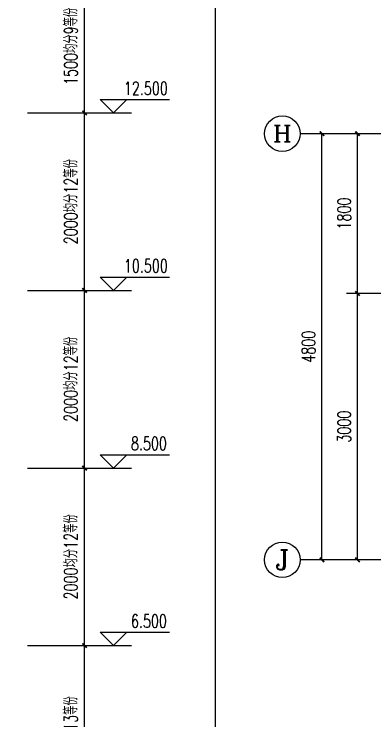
# Model space of a CAD drawing. Extents: x -4747 to 1060961, y -766984 to 396631.
# Drawn here: x 447829 to 451895, y -362011 to -354051 of the extents above; entities that cross this region are included whole.
import ezdxf
from ezdxf.enums import TextEntityAlignment as Align

# ---------------------------------------------------------------- set-up
doc = ezdxf.new("R2010")
doc.units = 0
doc.header["$LTSCALE"] = 1000
doc.header["$MEASUREMENT"] = 0
doc.layers.get('0').update_dxf_attribs({"linetype": 'CONTINUOUS'})
doc.layers.get('DEFPOINTS').update_dxf_attribs({"linetype": 'CONTINUOUS'})
for name, color, linetype in [('AXIS', 3, 'CONTINUOUS'), ('AXIS_TEXT', 7, 'CONTINUOUS'), ('DIM_ELEV', 3, 'CONTINUOUS'), ('PUB_DIM', 3, 'CONTINUOUS'), ('PUB_TEXT', 7, 'CONTINUOUS'), ('剖面填充', 147, 'CONTINUOUS')]:
    doc.layers.add(name, color=color, linetype=linetype)
doc.styles.add('_TCH_AXIS', font='COMPLEX', dxfattribs={"bigfont": 'GBCBIG'})
doc.styles.add('_TCH_DIM', font='SIMPLEX', dxfattribs={"bigfont": 'GBCBIG'})
doc.styles.add('DIM_FONT', font='SIMPLEX', dxfattribs={"width": 0.7, "bigfont": 'GBCBIG'})
doc.dimstyles.new('DIMN50', dxfattribs={"dimscale": 0.5, "dimtxt": 300, "dimasz": 100, "dimexe": 250, "dimexo": 300, "dimgap": 150, "dimtad": 1, "dimdec": 0, "dimzin": 0, "dimtxsty": 'DIM_FONT', "dimblk": 'ARCHTICK', "dimcen": 0.09, "dimclrt": 7, "dimazin": 3, "dimtfac": 1, "dimtdec": 0, "dimtix": 1, "dimtmove": 0, "dimatfit": 3, "dimtolj": 1, "dimtzin": 0})

# ---------------------------------------------------------------- blocks, each defined once
blk = doc.blocks.new('_ARCHTICK')
at = {"color": 0, "linetype": 'BYBLOCK', "const_width": 0.4}
blk.add_lwpolyline([(-0.5, -0.5), (0.5, 0.5)], dxfattribs=at)
blk = doc.blocks.new('*D112')
at = {"layer": 'DEFPOINTS', "color": 0}
for p in [(451298.9, -355397.4), (452028.5, -355397.4), (452028.5, -360197.4)]:
    blk.add_point(p, dxfattribs=at)
at = {"layer": 'PUB_DIM', "color": 0}
for p, q in [((451878.5, -355397.4), (451173.9, -355397.4)), ((451298.9, -360197.4), (451298.9, -355397.4)), ((451878.5, -360197.4), (451173.9, -360197.4))]:
    blk.add_line(p, q, dxfattribs=at)
at = {"layer": 'PUB_DIM', "color": 0, "xscale": 50, "yscale": 50, "zscale": 50}
for p, rotation in [((451298.9, -355397.4), 90), ((451298.9, -360197.4), 270)]:
    blk.add_blockref('_ARCHTICK', p, dxfattribs=dict(at, rotation=rotation))
at = {"layer": 'PUB_DIM', "color": 7, "insert": (451148.9, -357797.4), "char_height": 150, "attachment_point": 5, "rotation": 90, "style": 'DIM_FONT'}
blk.add_mtext('\\A1;4800', dxfattribs=at)
blk = doc.blocks.new('*D113')
at = {"layer": 'DEFPOINTS', "color": 0}
for p in [(451698.9, -355397.4), (452428.5, -355397.4), (452428.5, -357197.4)]:
    blk.add_point(p, dxfattribs=at)
at = {"layer": 'PUB_DIM', "color": 0}
for p, q in [((452278.5, -355397.4), (451573.9, -355397.4)), ((451698.9, -357197.4), (451698.9, -355397.4)), ((452278.5, -357197.4), (451573.9, -357197.4))]:
    blk.add_line(p, q, dxfattribs=at)
at = {"layer": 'PUB_DIM', "color": 0, "xscale": 50, "yscale": 50, "zscale": 50}
for p, rotation in [((451698.9, -355397.4), 90), ((451698.9, -357197.4), 270)]:
    blk.add_blockref('_ARCHTICK', p, dxfattribs=dict(at, rotation=rotation))
at = {"layer": 'PUB_DIM', "color": 7, "insert": (451548.9, -356297.4), "char_height": 150, "attachment_point": 5, "rotation": 90, "style": 'DIM_FONT'}
blk.add_mtext('\\A1;1800', dxfattribs=at)
blk = doc.blocks.new('*D114')
at = {"layer": 'DEFPOINTS', "color": 0}
for p in [(451698.9, -357197.4), (452428.5, -357197.4), (452428.5, -360197.4)]:
    blk.add_point(p, dxfattribs=at)
at = {"layer": 'PUB_DIM', "color": 0}
for p, q in [((452278.5, -357197.4), (451573.9, -357197.4)), ((451698.9, -360197.4), (451698.9, -357197.4)), ((452278.5, -360197.4), (451573.9, -360197.4))]:
    blk.add_line(p, q, dxfattribs=at)
at = {"layer": 'PUB_DIM', "color": 0, "xscale": 50, "yscale": 50, "zscale": 50}
for p, rotation in [((451698.9, -357197.4), 90), ((451698.9, -360197.4), 270)]:
    blk.add_blockref('_ARCHTICK', p, dxfattribs=dict(at, rotation=rotation))
at = {"layer": 'PUB_DIM', "color": 7, "insert": (451548.9, -358697.4), "char_height": 150, "attachment_point": 5, "rotation": 90, "style": 'DIM_FONT'}
blk.add_mtext('\\A1;3000', dxfattribs=at)
blk = doc.blocks.new('*D210')
at = {"layer": 'DEFPOINTS', "color": 0}
for p in [(447829.5, -361163.6), (448623.5, -361163.6), (447829.5, -363263.6)]:
    blk.add_point(p, dxfattribs=at)
at = {"layer": 'PUB_DIM', "color": 0}
for p, q in [((447979.5, -361163.6), (448748.5, -361163.6)), ((448623.5, -363263.6), (448623.5, -361163.6)), ((447979.5, -363263.6), (448748.5, -363263.6))]:
    blk.add_line(p, q, dxfattribs=at)
at = {"layer": 'PUB_DIM', "color": 0, "xscale": 50, "yscale": 50, "zscale": 50}
for p, rotation in [((448623.5, -361163.6), 90), ((448623.5, -363263.6), 270)]:
    blk.add_blockref('_ARCHTICK', p, dxfattribs=dict(at, rotation=rotation))
at = {"layer": 'PUB_DIM', "color": 7, "insert": (448468.5, -362213.6), "char_height": 150, "attachment_point": 5, "rotation": 90, "style": 'DIM_FONT'}
blk.add_mtext('\\A1;2100均分13等份', dxfattribs=at)
blk = doc.blocks.new('*D211')
at = {"layer": 'DEFPOINTS', "color": 0}
for p in [(447829.5, -359163.6), (448623.5, -359163.6), (447829.5, -361163.6)]:
    blk.add_point(p, dxfattribs=at)
at = {"layer": 'PUB_DIM', "color": 0}
for p, q in [((447979.5, -359163.6), (448748.5, -359163.6)), ((448623.5, -361163.6), (448623.5, -359163.6)), ((447979.5, -361163.6), (448748.5, -361163.6))]:
    blk.add_line(p, q, dxfattribs=at)
at = {"layer": 'PUB_DIM', "color": 0, "xscale": 50, "yscale": 50, "zscale": 50}
for p, rotation in [((448623.5, -359163.6), 90), ((448623.5, -361163.6), 270)]:
    blk.add_blockref('_ARCHTICK', p, dxfattribs=dict(at, rotation=rotation))
at = {"layer": 'PUB_DIM', "color": 7, "insert": (448468.5, -360163.6), "char_height": 150, "attachment_point": 5, "rotation": 90, "style": 'DIM_FONT'}
blk.add_mtext('\\A1;2000均分12等份', dxfattribs=at)
blk = doc.blocks.new('*D212')
at = {"layer": 'DEFPOINTS', "color": 0}
for p in [(447829.5, -357163.6), (448623.5, -357163.6), (447829.5, -359163.6)]:
    blk.add_point(p, dxfattribs=at)
at = {"layer": 'PUB_DIM', "color": 0}
for p, q in [((447979.5, -357163.6), (448748.5, -357163.6)), ((448623.5, -359163.6), (448623.5, -357163.6)), ((447979.5, -359163.6), (448748.5, -359163.6))]:
    blk.add_line(p, q, dxfattribs=at)
at = {"layer": 'PUB_DIM', "color": 0, "xscale": 50, "yscale": 50, "zscale": 50}
for p, rotation in [((448623.5, -357163.6), 90), ((448623.5, -359163.6), 270)]:
    blk.add_blockref('_ARCHTICK', p, dxfattribs=dict(at, rotation=rotation))
at = {"layer": 'PUB_DIM', "color": 7, "insert": (448468.5, -358163.6), "char_height": 150, "attachment_point": 5, "rotation": 90, "style": 'DIM_FONT'}
blk.add_mtext('\\A1;2000均分12等份', dxfattribs=at)
blk = doc.blocks.new('*D213')
at = {"layer": 'DEFPOINTS', "color": 0}
for p in [(447829.5, -355163.6), (448623.5, -355163.6), (447829.5, -357163.6)]:
    blk.add_point(p, dxfattribs=at)
at = {"layer": 'PUB_DIM', "color": 0}
for p, q in [((447979.5, -355163.6), (448748.5, -355163.6)), ((448623.5, -357163.6), (448623.5, -355163.6)), ((447979.5, -357163.6), (448748.5, -357163.6))]:
    blk.add_line(p, q, dxfattribs=at)
at = {"layer": 'PUB_DIM', "color": 0, "xscale": 50, "yscale": 50, "zscale": 50}
for p, rotation in [((448623.5, -355163.6), 90), ((448623.5, -357163.6), 270)]:
    blk.add_blockref('_ARCHTICK', p, dxfattribs=dict(at, rotation=rotation))
at = {"layer": 'PUB_DIM', "color": 7, "insert": (448468.5, -356163.6), "char_height": 150, "attachment_point": 5, "rotation": 90, "style": 'DIM_FONT'}
blk.add_mtext('\\A1;2000均分12等份', dxfattribs=at)
blk = doc.blocks.new('*D214')
at = {"layer": 'DEFPOINTS', "color": 0}
for p in [(447829.5, -353663.6), (448623.5, -353663.6), (447829.5, -355163.6)]:
    blk.add_point(p, dxfattribs=at)
at = {"layer": 'PUB_DIM', "color": 0}
for p, q in [((447979.5, -353663.6), (448748.5, -353663.6)), ((448623.5, -355163.6), (448623.5, -353663.6)), ((447979.5, -355163.6), (448748.5, -355163.6))]:
    blk.add_line(p, q, dxfattribs=at)
at = {"layer": 'PUB_DIM', "color": 0, "xscale": 50, "yscale": 50, "zscale": 50}
for p, rotation in [((448623.5, -353663.6), 90), ((448623.5, -355163.6), 270)]:
    blk.add_blockref('_ARCHTICK', p, dxfattribs=dict(at, rotation=rotation))
at = {"layer": 'PUB_DIM', "color": 7, "insert": (448468.5, -354413.6), "char_height": 150, "attachment_point": 5, "rotation": 90, "style": 'DIM_FONT'}
blk.add_mtext('\\A1;1500均分9等份', dxfattribs=at)

msp = doc.modelspace()

# ---------------------------------------------------------------- linework, layer by layer
at = {"layer": 'AXIS'}
for p, q in [((452428.5, -355397.4), (451052.5, -355397.4)), ((452428.5, -360197.4), (451052.5, -360197.4))]:
    msp.add_line(p, q, dxfattribs=at)
for centre in [(450852.5, -355397.4), (450852.5, -360197.4)]:
    msp.add_circle(centre, 200, dxfattribs=at)
at = {"layer": 'DIM_ELEV'}
for p, q in [((448949, -355163.6), (448799, -355013.6)), ((448799, -355013.6), (449581.5, -355013.6)), ((448949, -355163.6), (449099, -355013.6)), ((448949, -357163.6), (448799, -357013.6)), ((448799, -357013.6), (449581.5, -357013.6)), ((448949, -357163.6), (449099, -357013.6)), ((448949, -359163.6), (448799, -359013.6)), ((448799, -359013.6), (449581.5, -359013.6)), ((448949, -359163.6), (449099, -359013.6)), ((448949, -361163.6), (448799, -361013.6)), ((448799, -361013.6), (449581.5, -361013.6)), ((448949, -361163.6), (449099, -361013.6))]:
    msp.add_line(p, q, dxfattribs=at)
at = {"layer": 'DIM_ELEV', "elevation": 1435.2}
for points in [[(448623.5, -355163.6), (449153.5, -355163.6)], [(448623.5, -357163.6), (449153.5, -357163.6)], [(448623.5, -359163.6), (449153.5, -359163.6)], [(448623.5, -361163.6), (449153.5, -361163.6)]]:
    msp.add_lwpolyline(points, dxfattribs=at)
at = {"layer": '剖面填充'}
msp.add_lwpolyline([(450096.7, -333314.3), (450096.7, -374364.3)], dxfattribs=at)

# ---------------------------------------------------------------- texts
at = {"layer": 'AXIS_TEXT', "style": '_TCH_AXIS'}
for s, height, width, p, p2 in [('H', 185.9, 1.210196, (450747.8, -355490.3), (450957.2, -355490.3)), ('J', 228.6, 1.353234, (450771.7, -360311.7), (450933.4, -360311.7))]:
    msp.add_text(s, height=height, dxfattribs=dict(at, width=width)).set_placement(p, p2, align=Align.FIT)
at = {"layer": 'PUB_TEXT', "style": '_TCH_DIM', "width": 0.705882}
for s, p in [('12.500', (449066.5, -354961.1)), ('10.500', (449066.5, -356961.1)), ('8.500', (449146.5, -358961.1)), ('6.500', (449146.5, -360961.1))]:
    msp.add_text(s, height=148.75, dxfattribs=at).set_placement(p)

# ---------------------------------------------------------------- dimensions: what is measured, and where the dimension line sits
at = {"layer": 'PUB_DIM'}
for p1, p2, text, picture, middle in [((447829.5, -355163.6), (447829.5, -353663.6), '1500均分9等份', '*D214', (448468.5, -354413.6)), ((447829.5, -357163.6), (447829.5, -355163.6), '2000均分12等份', '*D213', (448468.5, -356163.6)), ((447829.5, -359163.6), (447829.5, -357163.6), '2000均分12等份', '*D212', (448468.5, -358163.6)), ((447829.5, -361163.6), (447829.5, -359163.6), '2000均分12等份', '*D211', (448468.5, -360163.6)), ((447829.5, -363263.6), (447829.5, -361163.6), '2100均分13等份', '*D210', (448468.5, -362213.6))]:
    dim = msp.add_aligned_dim(p1=p1, p2=p2, distance=-794, text=text, dimstyle='DIMN50', dxfattribs=at)
    dim.commit()
    dim.dimension.update_dxf_attribs({"geometry": picture, "text_midpoint": middle})
for p1, p2, picture, middle in [((452028.5, -360197.4), (452028.5, -355397.4), '*D112', (451148.9, -357797.4)), ((452428.5, -357197.4), (452428.5, -355397.4), '*D113', (451548.9, -356297.4)), ((452428.5, -360197.4), (452428.5, -357197.4), '*D114', (451548.9, -358697.4))]:
    dim = msp.add_aligned_dim(p1=p1, p2=p2, distance=729.5, dimstyle='DIMN50', dxfattribs=at)
    dim.commit()
    dim.dimension.update_dxf_attribs({"geometry": picture, "text_midpoint": middle})

doc.saveas('drawing.dxf')
